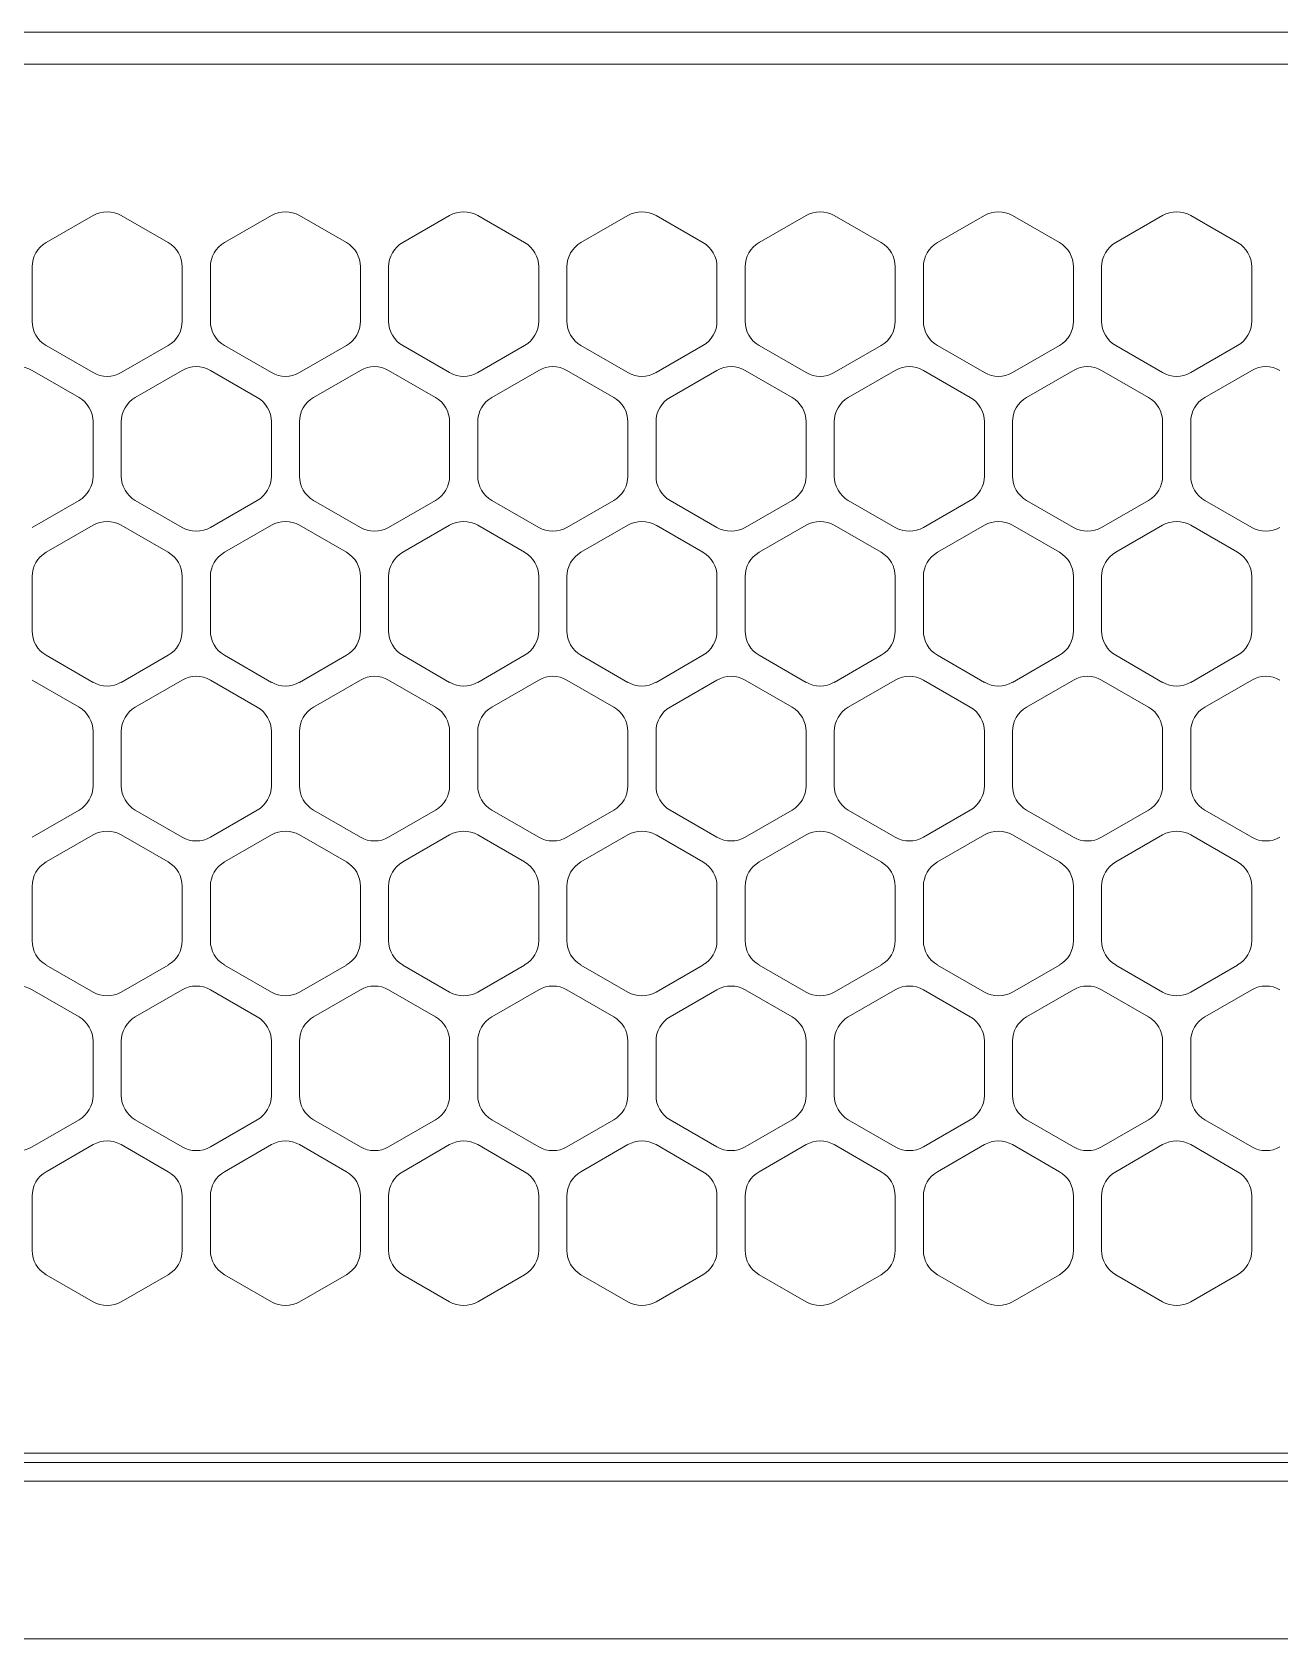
# Model space of a CAD drawing. Units: millimetres at full size, sheet at 1:30. Extents: x -17796 to 21385, y -23279 to 7734.
# Drawn here: x 17932.3 to 17998.8, y -1746.8 to -1661.2 of the extents above; entities that cross this region are included whole.
import ezdxf

# ---------------------------------------------------------------- set-up
doc = ezdxf.new("R2010")
doc.units = ezdxf.units.MM
doc.header["$LTSCALE"] = 30
doc.layers.add('0-1_(W)電灯', color=253, linetype='Continuous', lineweight=18)

msp = doc.modelspace()

# ---------------------------------------------------------------- linework, layer by layer
at = {"layer": '0-1_(W)電灯'}
for p, q in [((18150.57, -1661.24), (17579.57, -1661.24)), ((17870.57, -1662.94), (18140.07, -1662.94)), ((17933.07, -1672.45), (17935.57, -1671.01)), ((17937.07, -1671.01), (17939.57, -1672.45)), ((17942.57, -1672.45), (17945.07, -1671.01)), ((17946.57, -1671.01), (17949.07, -1672.45)), ((17952.07, -1672.45), (17954.57, -1671.01)), ((17956.07, -1671.01), (17958.57, -1672.45)), ((17961.57, -1672.45), (17964.07, -1671.01)), ((17965.57, -1671.01), (17968.07, -1672.45)), ((17971.07, -1672.45), (17973.57, -1671.01)), ((17975.07, -1671.01), (17977.57, -1672.45)), ((17980.57, -1672.45), (17983.07, -1671.01)), ((17984.57, -1671.01), (17987.07, -1672.45)), ((17990.07, -1672.45), (17992.57, -1671.01)), ((17994.07, -1671.01), (17996.57, -1672.45)), ((17932.32, -1676.64), (17932.32, -1673.75)), ((17940.32, -1673.75), (17940.32, -1676.64)), ((17941.82, -1676.64), (17941.82, -1673.75)), ((17949.82, -1673.75), (17949.82, -1676.64)), ((17951.32, -1676.64), (17951.32, -1673.75)), ((17959.32, -1673.75), (17959.32, -1676.64)), ((17960.82, -1676.64), (17960.82, -1673.75)), ((17968.82, -1673.75), (17968.82, -1676.64)), ((17970.32, -1676.64), (17970.32, -1673.75)), ((17978.32, -1673.75), (17978.32, -1676.64)), ((17979.82, -1676.64), (17979.82, -1673.75)), ((17987.82, -1673.75), (17987.82, -1676.64)), ((17989.32, -1676.64), (17989.32, -1673.75)), ((17997.32, -1673.75), (17997.32, -1676.64)), ((17935.57, -1679.38), (17933.07, -1677.94)), ((17939.57, -1677.94), (17937.07, -1679.38)), ((17945.07, -1679.38), (17942.57, -1677.94)), ((17949.07, -1677.94), (17946.57, -1679.38)), ((17954.57, -1679.38), (17952.07, -1677.94)), ((17958.57, -1677.94), (17956.07, -1679.38)), ((17964.07, -1679.38), (17961.57, -1677.94)), ((17968.07, -1677.94), (17965.57, -1679.38)), ((17973.57, -1679.38), (17971.07, -1677.94)), ((17977.57, -1677.94), (17975.07, -1679.38)), ((17983.07, -1679.38), (17980.57, -1677.94)), ((17987.07, -1677.94), (17984.57, -1679.38)), ((17992.57, -1679.38), (17990.07, -1677.94)), ((17996.57, -1677.94), (17994.07, -1679.38)), ((17932.32, -1679.26), (17934.82, -1680.7)), ((17937.82, -1680.7), (17940.32, -1679.26)), ((17941.82, -1679.26), (17944.32, -1680.7)), ((17947.32, -1680.7), (17949.82, -1679.26)), ((17951.32, -1679.26), (17953.82, -1680.7)), ((17956.82, -1680.7), (17959.32, -1679.26)), ((17960.82, -1679.26), (17963.32, -1680.7)), ((17966.32, -1680.7), (17968.82, -1679.26)), ((17970.32, -1679.26), (17972.82, -1680.7)), ((17975.82, -1680.7), (17978.32, -1679.26)), ((17979.82, -1679.26), (17982.32, -1680.7)), ((17985.32, -1680.7), (17987.82, -1679.26)), ((17989.32, -1679.26), (17991.82, -1680.7)), ((17994.82, -1680.7), (17997.32, -1679.26)), ((17935.57, -1682), (17935.57, -1684.89)), ((17937.07, -1684.89), (17937.07, -1682)), ((17945.07, -1682), (17945.07, -1684.89)), ((17946.57, -1684.89), (17946.57, -1682)), ((17954.57, -1682), (17954.57, -1684.89)), ((17956.07, -1684.89), (17956.07, -1682)), ((17964.07, -1682), (17964.07, -1684.89)), ((17965.57, -1684.89), (17965.57, -1682)), ((17973.57, -1682), (17973.57, -1684.89)), ((17975.07, -1684.89), (17975.07, -1682)), ((17983.07, -1682), (17983.07, -1684.89)), ((17984.57, -1684.89), (17984.57, -1682)), ((17992.57, -1682), (17992.57, -1684.89)), ((17994.07, -1684.89), (17994.07, -1682)), ((17934.82, -1686.19), (17932.32, -1687.63)), ((17940.32, -1687.63), (17937.82, -1686.19)), ((17944.32, -1686.19), (17941.82, -1687.63)), ((17949.82, -1687.63), (17947.32, -1686.19)), ((17953.82, -1686.19), (17951.32, -1687.63)), ((17959.32, -1687.63), (17956.82, -1686.19)), ((17963.32, -1686.19), (17960.82, -1687.63)), ((17968.82, -1687.63), (17966.32, -1686.19)), ((17972.82, -1686.19), (17970.32, -1687.63)), ((17978.32, -1687.63), (17975.82, -1686.19)), ((17982.32, -1686.19), (17979.82, -1687.63)), ((17987.82, -1687.63), (17985.32, -1686.19)), ((17991.82, -1686.19), (17989.32, -1687.63)), ((17997.32, -1687.63), (17994.82, -1686.19)), ((17933.07, -1688.95), (17935.57, -1687.51)), ((17937.07, -1687.51), (17939.57, -1688.95)), ((17942.57, -1688.95), (17945.07, -1687.51)), ((17946.57, -1687.51), (17949.07, -1688.95)), ((17952.07, -1688.95), (17954.57, -1687.51)), ((17956.07, -1687.51), (17958.57, -1688.95)), ((17961.57, -1688.95), (17964.07, -1687.51)), ((17965.57, -1687.51), (17968.07, -1688.95)), ((17971.07, -1688.95), (17973.57, -1687.51)), ((17975.07, -1687.51), (17977.57, -1688.95)), ((17980.57, -1688.95), (17983.07, -1687.51)), ((17984.57, -1687.51), (17987.07, -1688.95)), ((17990.07, -1688.95), (17992.57, -1687.51)), ((17994.07, -1687.51), (17996.57, -1688.95)), ((17932.32, -1693.14), (17932.32, -1690.25)), ((17940.32, -1690.25), (17940.32, -1693.14)), ((17941.82, -1693.14), (17941.82, -1690.25)), ((17949.82, -1690.25), (17949.82, -1693.14)), ((17951.32, -1693.14), (17951.32, -1690.25)), ((17959.32, -1690.25), (17959.32, -1693.14)), ((17960.82, -1693.14), (17960.82, -1690.25)), ((17968.82, -1690.25), (17968.82, -1693.14)), ((17970.32, -1693.14), (17970.32, -1690.25)), ((17978.32, -1690.25), (17978.32, -1693.14)), ((17979.82, -1693.14), (17979.82, -1690.25)), ((17987.82, -1690.25), (17987.82, -1693.14)), ((17989.32, -1693.14), (17989.32, -1690.25)), ((17997.32, -1690.25), (17997.32, -1693.14)), ((17935.57, -1695.88), (17933.07, -1694.44)), ((17939.57, -1694.44), (17937.07, -1695.88)), ((17945.07, -1695.88), (17942.57, -1694.44)), ((17949.07, -1694.44), (17946.57, -1695.88)), ((17954.57, -1695.88), (17952.07, -1694.44)), ((17958.57, -1694.44), (17956.07, -1695.88)), ((17964.07, -1695.88), (17961.57, -1694.44)), ((17968.07, -1694.44), (17965.57, -1695.88)), ((17973.57, -1695.88), (17971.07, -1694.44)), ((17977.57, -1694.44), (17975.07, -1695.88)), ((17983.07, -1695.88), (17980.57, -1694.44)), ((17987.07, -1694.44), (17984.57, -1695.88)), ((17992.57, -1695.88), (17990.07, -1694.44)), ((17996.57, -1694.44), (17994.07, -1695.88)), ((17932.32, -1695.76), (17934.82, -1697.2)), ((17937.82, -1697.2), (17940.32, -1695.76)), ((17941.82, -1695.76), (17944.32, -1697.2)), ((17947.32, -1697.2), (17949.82, -1695.76)), ((17951.32, -1695.76), (17953.82, -1697.2)), ((17956.82, -1697.2), (17959.32, -1695.76)), ((17960.82, -1695.76), (17963.32, -1697.2)), ((17966.32, -1697.2), (17968.82, -1695.76)), ((17970.32, -1695.76), (17972.82, -1697.2)), ((17975.82, -1697.2), (17978.32, -1695.76)), ((17979.82, -1695.76), (17982.32, -1697.2)), ((17985.32, -1697.2), (17987.82, -1695.76)), ((17989.32, -1695.76), (17991.82, -1697.2)), ((17994.82, -1697.2), (17997.32, -1695.76)), ((17935.57, -1698.5), (17935.57, -1701.39)), ((17937.07, -1701.39), (17937.07, -1698.5)), ((17945.07, -1698.5), (17945.07, -1701.39)), ((17946.57, -1701.39), (17946.57, -1698.5)), ((17954.57, -1698.5), (17954.57, -1701.39)), ((17956.07, -1701.39), (17956.07, -1698.5)), ((17964.07, -1698.5), (17964.07, -1701.39)), ((17965.57, -1701.39), (17965.57, -1698.5)), ((17973.57, -1698.5), (17973.57, -1701.39)), ((17975.07, -1701.39), (17975.07, -1698.5)), ((17983.07, -1698.5), (17983.07, -1701.39)), ((17984.57, -1701.39), (17984.57, -1698.5)), ((17992.57, -1698.5), (17992.57, -1701.39)), ((17994.07, -1701.39), (17994.07, -1698.5)), ((17934.82, -1702.69), (17932.32, -1704.13)), ((17940.32, -1704.13), (17937.82, -1702.69)), ((17944.32, -1702.69), (17941.82, -1704.13)), ((17949.82, -1704.13), (17947.32, -1702.69)), ((17953.82, -1702.69), (17951.32, -1704.13)), ((17959.32, -1704.13), (17956.82, -1702.69)), ((17963.32, -1702.69), (17960.82, -1704.13)), ((17968.82, -1704.13), (17966.32, -1702.69)), ((17972.82, -1702.69), (17970.32, -1704.13)), ((17978.32, -1704.13), (17975.82, -1702.69)), ((17982.32, -1702.69), (17979.82, -1704.13)), ((17987.82, -1704.13), (17985.32, -1702.69)), ((17991.82, -1702.69), (17989.32, -1704.13)), ((17997.32, -1704.13), (17994.82, -1702.69)), ((17933.07, -1705.45), (17935.57, -1704.01)), ((17937.07, -1704.01), (17939.57, -1705.45)), ((17942.57, -1705.45), (17945.07, -1704.01)), ((17946.57, -1704.01), (17949.07, -1705.45)), ((17952.07, -1705.45), (17954.57, -1704.01)), ((17956.07, -1704.01), (17958.57, -1705.45)), ((17961.57, -1705.45), (17964.07, -1704.01)), ((17965.57, -1704.01), (17968.07, -1705.45)), ((17971.07, -1705.45), (17973.57, -1704.01)), ((17975.07, -1704.01), (17977.57, -1705.45)), ((17980.57, -1705.45), (17983.07, -1704.01)), ((17984.57, -1704.01), (17987.07, -1705.45)), ((17990.07, -1705.45), (17992.57, -1704.01)), ((17994.07, -1704.01), (17996.57, -1705.45)), ((17932.32, -1709.64), (17932.32, -1706.75)), ((17940.32, -1706.75), (17940.32, -1709.64)), ((17941.82, -1709.64), (17941.82, -1706.75)), ((17949.82, -1706.75), (17949.82, -1709.64)), ((17951.32, -1709.64), (17951.32, -1706.75)), ((17959.32, -1706.75), (17959.32, -1709.64)), ((17960.82, -1709.64), (17960.82, -1706.75)), ((17968.82, -1706.75), (17968.82, -1709.64)), ((17970.32, -1709.64), (17970.32, -1706.75)), ((17978.32, -1706.75), (17978.32, -1709.64)), ((17979.82, -1709.64), (17979.82, -1706.75)), ((17987.82, -1706.75), (17987.82, -1709.64)), ((17989.32, -1709.64), (17989.32, -1706.75)), ((17997.32, -1706.75), (17997.32, -1709.64)), ((17935.57, -1712.38), (17933.07, -1710.94)), ((17939.57, -1710.94), (17937.07, -1712.38)), ((17945.07, -1712.38), (17942.57, -1710.94)), ((17949.07, -1710.94), (17946.57, -1712.38)), ((17954.57, -1712.38), (17952.07, -1710.94)), ((17958.57, -1710.94), (17956.07, -1712.38)), ((17964.07, -1712.38), (17961.57, -1710.94)), ((17968.07, -1710.94), (17965.57, -1712.38)), ((17973.57, -1712.38), (17971.07, -1710.94)), ((17977.57, -1710.94), (17975.07, -1712.38)), ((17983.07, -1712.38), (17980.57, -1710.94)), ((17987.07, -1710.94), (17984.57, -1712.38)), ((17992.57, -1712.38), (17990.07, -1710.94)), ((17996.57, -1710.94), (17994.07, -1712.38)), ((17932.32, -1712.26), (17934.82, -1713.7)), ((17937.82, -1713.7), (17940.32, -1712.26)), ((17941.82, -1712.26), (17944.32, -1713.7)), ((17947.32, -1713.7), (17949.82, -1712.26)), ((17951.32, -1712.26), (17953.82, -1713.7)), ((17956.82, -1713.7), (17959.32, -1712.26)), ((17960.82, -1712.26), (17963.32, -1713.7)), ((17966.32, -1713.7), (17968.82, -1712.26)), ((17970.32, -1712.26), (17972.82, -1713.7)), ((17975.82, -1713.7), (17978.32, -1712.26)), ((17979.82, -1712.26), (17982.32, -1713.7)), ((17985.32, -1713.7), (17987.82, -1712.26)), ((17989.32, -1712.26), (17991.82, -1713.7)), ((17994.82, -1713.7), (17997.32, -1712.26)), ((17935.57, -1715), (17935.57, -1717.89)), ((17937.07, -1717.89), (17937.07, -1715)), ((17945.07, -1715), (17945.07, -1717.89)), ((17946.57, -1717.89), (17946.57, -1715)), ((17954.57, -1715), (17954.57, -1717.89)), ((17956.07, -1717.89), (17956.07, -1715)), ((17964.07, -1715), (17964.07, -1717.89)), ((17965.57, -1717.89), (17965.57, -1715)), ((17973.57, -1715), (17973.57, -1717.89)), ((17975.07, -1717.89), (17975.07, -1715)), ((17983.07, -1715), (17983.07, -1717.89)), ((17984.57, -1717.89), (17984.57, -1715)), ((17992.57, -1715), (17992.57, -1717.89)), ((17994.07, -1717.89), (17994.07, -1715)), ((17934.82, -1719.19), (17932.32, -1720.63)), ((17940.32, -1720.63), (17937.82, -1719.19)), ((17944.32, -1719.19), (17941.82, -1720.63)), ((17949.82, -1720.63), (17947.32, -1719.19)), ((17953.82, -1719.19), (17951.32, -1720.63)), ((17959.32, -1720.63), (17956.82, -1719.19)), ((17963.32, -1719.19), (17960.82, -1720.63)), ((17968.82, -1720.63), (17966.32, -1719.19)), ((17972.82, -1719.19), (17970.32, -1720.63)), ((17978.32, -1720.63), (17975.82, -1719.19)), ((17982.32, -1719.19), (17979.82, -1720.63)), ((17987.82, -1720.63), (17985.32, -1719.19)), ((17991.82, -1719.19), (17989.32, -1720.63)), ((17997.32, -1720.63), (17994.82, -1719.19)), ((17933.07, -1721.95), (17935.57, -1720.51)), ((17937.07, -1720.51), (17939.57, -1721.95)), ((17942.57, -1721.95), (17945.07, -1720.51)), ((17946.57, -1720.51), (17949.07, -1721.95)), ((17952.07, -1721.95), (17954.57, -1720.51)), ((17956.07, -1720.51), (17958.57, -1721.95)), ((17961.57, -1721.95), (17964.07, -1720.51)), ((17965.57, -1720.51), (17968.07, -1721.95)), ((17971.07, -1721.95), (17973.57, -1720.51)), ((17975.07, -1720.51), (17977.57, -1721.95)), ((17980.57, -1721.95), (17983.07, -1720.51)), ((17984.57, -1720.51), (17987.07, -1721.95)), ((17990.07, -1721.95), (17992.57, -1720.51)), ((17994.07, -1720.51), (17996.57, -1721.95)), ((17932.32, -1726.14), (17932.32, -1723.25)), ((17940.32, -1723.25), (17940.32, -1726.14)), ((17941.82, -1726.14), (17941.82, -1723.25)), ((17949.82, -1723.25), (17949.82, -1726.14)), ((17951.32, -1726.14), (17951.32, -1723.25)), ((17959.32, -1723.25), (17959.32, -1726.14)), ((17960.82, -1726.14), (17960.82, -1723.25)), ((17968.82, -1723.25), (17968.82, -1726.14)), ((17970.32, -1726.14), (17970.32, -1723.25)), ((17978.32, -1723.25), (17978.32, -1726.14)), ((17979.82, -1726.14), (17979.82, -1723.25)), ((17987.82, -1723.25), (17987.82, -1726.14)), ((17989.32, -1726.14), (17989.32, -1723.25)), ((17997.32, -1723.25), (17997.32, -1726.14)), ((17935.57, -1728.88), (17933.07, -1727.44)), ((17939.57, -1727.44), (17937.07, -1728.88)), ((17945.07, -1728.88), (17942.57, -1727.44)), ((17949.07, -1727.44), (17946.57, -1728.88)), ((17954.57, -1728.88), (17952.07, -1727.44)), ((17958.57, -1727.44), (17956.07, -1728.88)), ((17964.07, -1728.88), (17961.57, -1727.44)), ((17968.07, -1727.44), (17965.57, -1728.88)), ((17973.57, -1728.88), (17971.07, -1727.44)), ((17977.57, -1727.44), (17975.07, -1728.88)), ((17983.07, -1728.88), (17980.57, -1727.44)), ((17987.07, -1727.44), (17984.57, -1728.88)), ((17992.57, -1728.88), (17990.07, -1727.44)), ((17996.57, -1727.44), (17994.07, -1728.88)), ((18140.07, -1737.44), (17865.32, -1737.44)), ((18140.07, -1736.94), (17870.57, -1736.94)), ((18140.07, -1738.44), (17865.32, -1738.44)), ((18140.07, -1746.84), (17865.32, -1746.84))]:
    msp.add_line(p, q, dxfattribs=at)
for centre, start, end in [((17936.32, -1672.31), 59.99802, 120.00198), ((17945.82, -1672.31), 59.99915, 120.00085), ((17955.32, -1672.31), 59.99802, 120.00198), ((17964.82, -1672.31), 59.99915, 120.00085), ((17974.32, -1672.31), 59.99815, 120.00185), ((17983.82, -1672.31), 59.99797, 120.00203), ((17993.32, -1672.31), 59.9981, 120.0019), ((17933.82, -1673.75), 119.99811, 180.00099), ((17938.82, -1673.75), 359.99908, 60.00132), ((17943.32, -1673.75), 119.99877, 180.00083), ((17948.32, -1673.75), 359.99854, 60.00187), ((17952.82, -1673.75), 119.99877, 180.00083), ((17957.82, -1673.75), 359.99908, 60.00132), ((17962.32, -1673.75), 119.99856, 180.00054), ((17967.32, -1673.75), 359.99854, 60.00187), ((17971.82, -1673.75), 119.99877, 180.00083), ((17976.82, -1673.75), 359.9989, 60.002), ((17981.32, -1673.75), 119.99811, 180.00099), ((17986.32, -1673.75), 359.99908, 60.00132), ((17990.82, -1673.75), 119.99877, 180.00083), ((17995.82, -1673.75), 359.99827, 60.00165), ((17933.82, -1676.64), 179.99946, 240.0003), ((17938.82, -1676.64), 300.00142, 359.99931), ((17943.32, -1676.64), 179.99911, 240.00016), ((17948.32, -1676.64), 300.00097, 359.99976), ((17952.82, -1676.64), 179.99965, 239.99962), ((17957.82, -1676.64), 300.00142, 359.99931), ((17962.32, -1676.64), 179.99992, 239.99984), ((17967.32, -1676.64), 300.00142, 359.99931), ((17971.82, -1676.64), 179.99965, 239.99962), ((17976.82, -1676.64), 300.00077, 359.99947), ((17981.32, -1676.64), 179.99946, 240.0003), ((17986.32, -1676.64), 300.00142, 359.99931), ((17990.82, -1676.64), 179.99911, 240.00016), ((17995.82, -1676.64), 300.00151, 359.99972), ((17931.57, -1680.56), 59.9991, 120.0009), ((17936.32, -1678.08), 239.99902, 300.00098), ((17941.07, -1680.56), 59.99918, 120.00082), ((17945.82, -1678.08), 239.99918, 300.00082), ((17950.57, -1680.56), 59.99929, 120.00071), ((17955.32, -1678.08), 239.99902, 300.00098), ((17960.07, -1680.56), 59.99902, 120.00098), ((17964.82, -1678.08), 239.99918, 300.00082), ((17969.57, -1680.56), 59.99918, 120.00082), ((17974.32, -1678.08), 239.99918, 300.00082), ((17979.07, -1680.56), 59.9991, 120.0009), ((17983.82, -1678.08), 239.9991, 300.0009), ((17988.57, -1680.56), 59.99918, 120.00082), ((17993.32, -1678.08), 239.99902, 300.00098), ((17998.07, -1680.56), 59.99945, 120.00055), ((17934.07, -1682), 359.99928, 60.00113), ((17938.57, -1682), 119.99947, 179.99963), ((17943.57, -1682), 359.99873, 60.00167), ((17948.07, -1682), 119.99909, 180.0005), ((17953.07, -1682), 359.99909, 60.00181), ((17957.57, -1682), 119.99889, 180.00021), ((17962.57, -1682), 359.99873, 60.00167), ((17967.07, -1682), 119.99909, 180.0005), ((17972.07, -1682), 359.99873, 60.00167), ((17976.57, -1682), 119.99909, 180.0005), ((17981.57, -1682), 359.99873, 60.00167), ((17986.07, -1682), 119.99947, 179.99963), ((17991.07, -1682), 359.99892, 60.00099), ((17995.57, -1682), 120.00049, 179.99861), ((17934.07, -1684.89), 300.0002, 0.00053), ((17938.57, -1684.89), 180.00056, 239.99921), ((17943.57, -1684.89), 299.99974, 0.00099), ((17948.07, -1684.89), 179.99974, 239.99953), ((17953.07, -1684.89), 299.99954, 0.0007), ((17957.57, -1684.89), 180.00056, 239.99921), ((17962.57, -1684.89), 300.0002, 0.00053), ((17967.07, -1684.89), 179.99974, 239.99953), ((17972.07, -1684.89), 299.99974, 0.00099), ((17976.57, -1684.89), 180.00028, 239.99899), ((17981.57, -1684.89), 300.0002, 0.00053), ((17986.07, -1684.89), 180.00056, 239.99921), ((17991.07, -1684.89), 300.00085, 0.00037), ((17995.57, -1684.89), 180.00056, 239.99921), ((17936.32, -1688.81), 60.00045, 119.99955), ((17941.07, -1686.33), 240.00069, 299.99931), ((17945.82, -1688.81), 60.00063, 119.99937), ((17950.57, -1686.33), 240.00057, 299.99943), ((17955.32, -1688.81), 60.00045, 119.99955), ((17960.07, -1686.33), 240.00041, 299.99959), ((17964.82, -1688.81), 60.00063, 119.99937), ((17969.57, -1686.33), 240.00057, 299.99943), ((17974.32, -1688.81), 60.00063, 119.99937), ((17979.07, -1686.33), 240.00041, 299.99959), ((17983.82, -1688.81), 60.00056, 119.99944), ((17988.57, -1686.33), 240.00069, 299.99931), ((17993.32, -1688.81), 60.00056, 119.99944), ((17998.07, -1686.33), 240.00076, 299.99924), ((17933.82, -1690.25), 119.99945, 179.99965), ((17938.82, -1690.25), 359.99965, 60.00075), ((17943.32, -1690.25), 119.99908, 180.00052), ((17948.32, -1690.25), 359.99911, 60.0013), ((17952.82, -1690.25), 119.99953, 180.00006), ((17957.82, -1690.25), 359.99965, 60.00075), ((17962.32, -1690.25), 119.99945, 179.99965), ((17967.32, -1690.25), 359.99965, 60.00075), ((17971.82, -1690.25), 119.99908, 180.00052), ((17976.82, -1690.25), 359.99947, 60.00143), ((17981.32, -1690.25), 119.99945, 179.99965), ((17986.32, -1690.25), 359.99965, 60.00075), ((17990.82, -1690.25), 119.99908, 180.00052), ((17995.82, -1690.25), 359.99984, 60.00007), ((17933.82, -1693.14), 180.00032, 239.99944), ((17938.82, -1693.14), 300.00114, 359.99959), ((17943.32, -1693.14), 179.99951, 239.99976), ((17948.32, -1693.14), 300.00069, 0.00004), ((17952.82, -1693.14), 180.00051, 239.99876), ((17957.82, -1693.14), 300.00172, 359.99901), ((17962.32, -1693.14), 180.00032, 239.99944), ((17967.32, -1693.14), 300.00069, 0.00004), ((17971.82, -1693.14), 179.99951, 239.99976), ((17976.82, -1693.14), 300.00106, 359.99917), ((17981.32, -1693.14), 180.00032, 239.99944), ((17986.32, -1693.14), 300.00114, 359.99959), ((17990.82, -1693.14), 179.99951, 239.99976), ((17995.82, -1693.14), 300.00134, 359.99988), ((17941.07, -1697.06), 60.00129, 119.99871), ((17950.57, -1697.06), 60.0012, 119.9988), ((17960.07, -1697.06), 60.00112, 119.99888), ((17969.57, -1697.06), 60.00129, 119.99871), ((17979.07, -1697.06), 60.00112, 119.99888), ((17988.57, -1697.06), 60.00129, 119.99871), ((17998.07, -1697.06), 60.00156, 119.99844), ((17936.32, -1694.58), 240.00104, 299.99896), ((17945.82, -1694.58), 240.00131, 299.99869), ((17955.32, -1694.58), 240.00104, 299.99896), ((17964.82, -1694.58), 240.00131, 299.99869), ((17974.32, -1694.58), 240.0012, 299.9988), ((17983.82, -1694.58), 240.00104, 299.99896), ((17993.32, -1694.58), 240.00101, 299.99899), ((17934.07, -1698.5), 0.00002, 60.00039), ((17938.57, -1698.5), 119.99989, 179.99921), ((17943.57, -1698.5), 0.00002, 60.00039), ((17948.07, -1698.5), 119.99951, 180.00008), ((17953.07, -1698.5), 0.00037, 60.00053), ((17957.57, -1698.5), 119.99943, 179.99967), ((17962.57, -1698.5), 0.00002, 60.00039), ((17967.07, -1698.5), 119.99951, 180.00008), ((17972.07, -1698.5), 359.99955, 60.00085), ((17976.57, -1698.5), 120.00009, 179.99951), ((17981.57, -1698.5), 0.00002, 60.00039), ((17986.07, -1698.5), 119.99989, 179.99921), ((17991.07, -1698.5), 359.9992, 60.00071), ((17995.57, -1698.5), 120.00034, 179.99876), ((17934.07, -1701.39), 300.00009, 359.99951), ((17938.57, -1701.39), 180.00037, 240.00053), ((17943.57, -1701.39), 299.99951, 0.00008), ((17948.07, -1701.39), 180.00002, 240.00039), ((17953.07, -1701.39), 299.99943, 359.99967), ((17957.57, -1701.39), 179.99983, 240.00107), ((17962.57, -1701.39), 299.99951, 0.00008), ((17967.07, -1701.39), 180.00002, 240.00039), ((17972.07, -1701.39), 299.99951, 0.00008), ((17976.57, -1701.39), 180.00002, 240.00039), ((17981.57, -1701.39), 300.00009, 359.99951), ((17986.07, -1701.39), 180.00037, 240.00053), ((17991.07, -1701.39), 300.00074, 359.99934), ((17995.57, -1701.39), 180.00083, 240.00007), ((17936.32, -1705.31), 60.00104, 119.99896), ((17941.07, -1702.83), 240.0012, 299.9988), ((17945.82, -1705.31), 60.00131, 119.99869), ((17950.57, -1702.83), 240.00129, 299.99871), ((17955.32, -1705.31), 60.00104, 119.99896), ((17960.07, -1702.83), 240.00112, 299.99888), ((17964.82, -1705.31), 60.00131, 119.99869), ((17969.57, -1702.83), 240.00129, 299.99871), ((17974.32, -1705.31), 60.00122, 119.99878), ((17979.07, -1702.83), 240.00112, 299.99888), ((17983.82, -1705.31), 60.00104, 119.99896), ((17988.57, -1702.83), 240.00129, 299.99871), ((17993.32, -1705.31), 60.00106, 119.99894), ((17998.07, -1702.83), 240.00139, 299.99861), ((17933.82, -1706.75), 119.99881, 180.00029), ((17938.82, -1706.75), 0.00026, 60.00014), ((17943.32, -1706.75), 119.99843, 180.00116), ((17948.32, -1706.75), 359.9998, 60.00061), ((17952.82, -1706.75), 119.99888, 180.00071), ((17957.82, -1706.75), 0.0008, 59.9996), ((17962.32, -1706.75), 119.99881, 180.00029), ((17967.32, -1706.75), 359.9998, 60.00061), ((17971.82, -1706.75), 119.99888, 180.00071), ((17976.82, -1706.75), 0.00062, 60.00028), ((17981.32, -1706.75), 119.99881, 180.00029), ((17986.32, -1706.75), 0.00026, 60.00014), ((17990.82, -1706.75), 119.99843, 180.00116), ((17995.82, -1706.75), 359.99999, 59.99993), ((17933.82, -1709.64), 180.00047, 239.99816), ((17938.82, -1709.64), 300.00134, 0.00053), ((17943.32, -1709.64), 180.00011, 239.99802), ((17948.32, -1709.64), 300.00134, 0.00053), ((17952.82, -1709.64), 180.00065, 239.99748), ((17957.82, -1709.64), 300.00179, 0.00008), ((17962.32, -1709.64), 180.00047, 239.99816), ((17967.32, -1709.64), 300.00134, 0.00053), ((17971.82, -1709.64), 180.00065, 239.99748), ((17976.82, -1709.64), 300.00171, 359.99967), ((17981.32, -1709.64), 180.00047, 239.99816), ((17986.32, -1709.64), 300.00134, 0.00053), ((17990.82, -1709.64), 180.00065, 239.99748), ((17995.82, -1709.64), 300.00096, 0.0014), ((17931.57, -1713.56), 59.99572, 120.00428), ((17936.32, -1711.08), 239.99575, 300.00425), ((17941.07, -1713.56), 59.99588, 120.00412), ((17945.82, -1711.08), 239.99594, 300.00406), ((17950.57, -1713.56), 59.99591, 120.00409), ((17955.32, -1711.08), 239.99575, 300.00425), ((17960.07, -1713.56), 59.99572, 120.00428), ((17964.82, -1711.08), 239.99594, 300.00406), ((17969.57, -1713.56), 59.99599, 120.00401), ((17974.32, -1711.08), 239.99594, 300.00406), ((17979.07, -1713.56), 59.99572, 120.00428), ((17983.82, -1711.08), 239.99575, 300.00425), ((17988.57, -1713.56), 59.99588, 120.00412), ((17993.32, -1711.08), 239.99564, 300.00436), ((17998.07, -1713.56), 59.99607, 120.00393), ((17934.07, -1715), 0.00045, 59.99768), ((17938.57, -1715), 120.00326, 179.99812), ((17943.57, -1715), 359.99945, 59.99868), ((17948.07, -1715), 120.00346, 179.99841), ((17953.07, -1715), 0.00026, 59.99836), ((17957.57, -1715), 120.00326, 179.99812), ((17962.57, -1715), 359.99999, 59.99814), ((17967.07, -1715), 120.00346, 179.99841), ((17972.07, -1715), 359.99945, 59.99868), ((17976.57, -1715), 120.00391, 179.99796), ((17981.57, -1715), 359.99999, 59.99814), ((17986.07, -1715), 120.00326, 179.99812), ((17991.07, -1715), 0.00064, 59.997), ((17995.57, -1715), 120.00326, 179.99812), ((17934.07, -1717.89), 300.00217, 359.9997), ((17938.57, -1717.89), 180.00214, 239.99648), ((17943.57, -1717.89), 300.00217, 359.9997), ((17948.07, -1717.89), 180.00133, 239.99681), ((17953.07, -1717.89), 300.00254, 359.99884), ((17957.57, -1717.89), 180.00168, 239.99694), ((17962.57, -1717.89), 300.00217, 359.9997), ((17967.07, -1717.89), 180.00133, 239.99681), ((17972.07, -1717.89), 300.00217, 359.9997), ((17976.57, -1717.89), 180.00133, 239.99681), ((17981.57, -1717.89), 300.00217, 359.9997), ((17986.07, -1717.89), 180.00214, 239.99648), ((17991.07, -1717.89), 300.00282, 359.99954), ((17995.57, -1717.89), 180.00314, 239.99548), ((17936.32, -1721.81), 59.99902, 120.00098), ((17945.82, -1721.81), 59.99918, 120.00082), ((17955.32, -1721.81), 59.99902, 120.00098), ((17964.82, -1721.81), 59.99918, 120.00082), ((17974.32, -1721.81), 59.99929, 120.00071), ((17983.82, -1721.81), 59.99902, 120.00098), ((17993.32, -1721.81), 59.99902, 120.00098), ((17931.57, -1719.33), 239.99902, 300.00098), ((17941.07, -1719.33), 239.99929, 300.00071), ((17950.57, -1719.33), 239.99918, 300.00082), ((17960.07, -1719.33), 239.9991, 300.0009), ((17969.57, -1719.33), 239.99918, 300.00082), ((17979.07, -1719.33), 239.9991, 300.0009), ((17988.57, -1719.33), 239.99918, 300.00082), ((17998.07, -1719.33), 239.99945, 300.00055), ((17933.82, -1723.25), 120.00304, 179.99834), ((17938.82, -1723.25), 0.00169, 59.99644), ((17943.32, -1723.25), 120.00324, 179.99863), ((17948.32, -1723.25), 0.00115, 59.99698), ((17952.82, -1723.25), 120.00369, 179.99818), ((17957.82, -1723.25), 0.00169, 59.99644), ((17962.32, -1723.25), 120.00361, 179.99777), ((17967.32, -1723.25), 0.00115, 59.99698), ((17971.82, -1723.25), 120.00369, 179.99818), ((17976.82, -1723.25), 0.0015, 59.99712), ((17981.32, -1723.25), 120.00304, 179.99834), ((17986.32, -1723.25), 0.00169, 59.99644), ((17990.82, -1723.25), 120.00369, 179.99818), ((17995.82, -1723.25), 0.00087, 59.99677), ((17933.82, -1726.14), 179.9999, 239.99873), ((17938.82, -1726.14), 300.00185, 0.00002), ((17943.32, -1726.14), 179.99954, 239.99859), ((17948.32, -1726.14), 300.00185, 0.00002), ((17952.82, -1726.14), 180.00008, 239.99805), ((17957.82, -1726.14), 300.00185, 0.00002), ((17962.32, -1726.14), 179.9999, 239.99873), ((17967.32, -1726.14), 300.00185, 0.00002), ((17971.82, -1726.14), 179.99954, 239.99859), ((17976.82, -1726.14), 300.00119, 0.00018), ((17981.32, -1726.14), 179.9999, 239.99873), ((17986.32, -1726.14), 300.00185, 0.00002), ((17990.82, -1726.14), 179.99954, 239.99859), ((17995.82, -1726.14), 300.00193, 0.00043), ((17936.32, -1727.58), 239.99642, 300.00358), ((17945.82, -1727.58), 239.99755, 300.00245), ((17955.32, -1727.58), 239.99642, 300.00358), ((17964.82, -1727.58), 239.99755, 300.00245), ((17974.32, -1727.58), 239.99755, 300.00245), ((17983.82, -1727.58), 239.99642, 300.00358), ((17993.32, -1727.58), 239.99635, 300.00365)]:
    msp.add_arc(centre, 1.5, start, end, dxfattribs=at)

doc.saveas('drawing.dxf')
